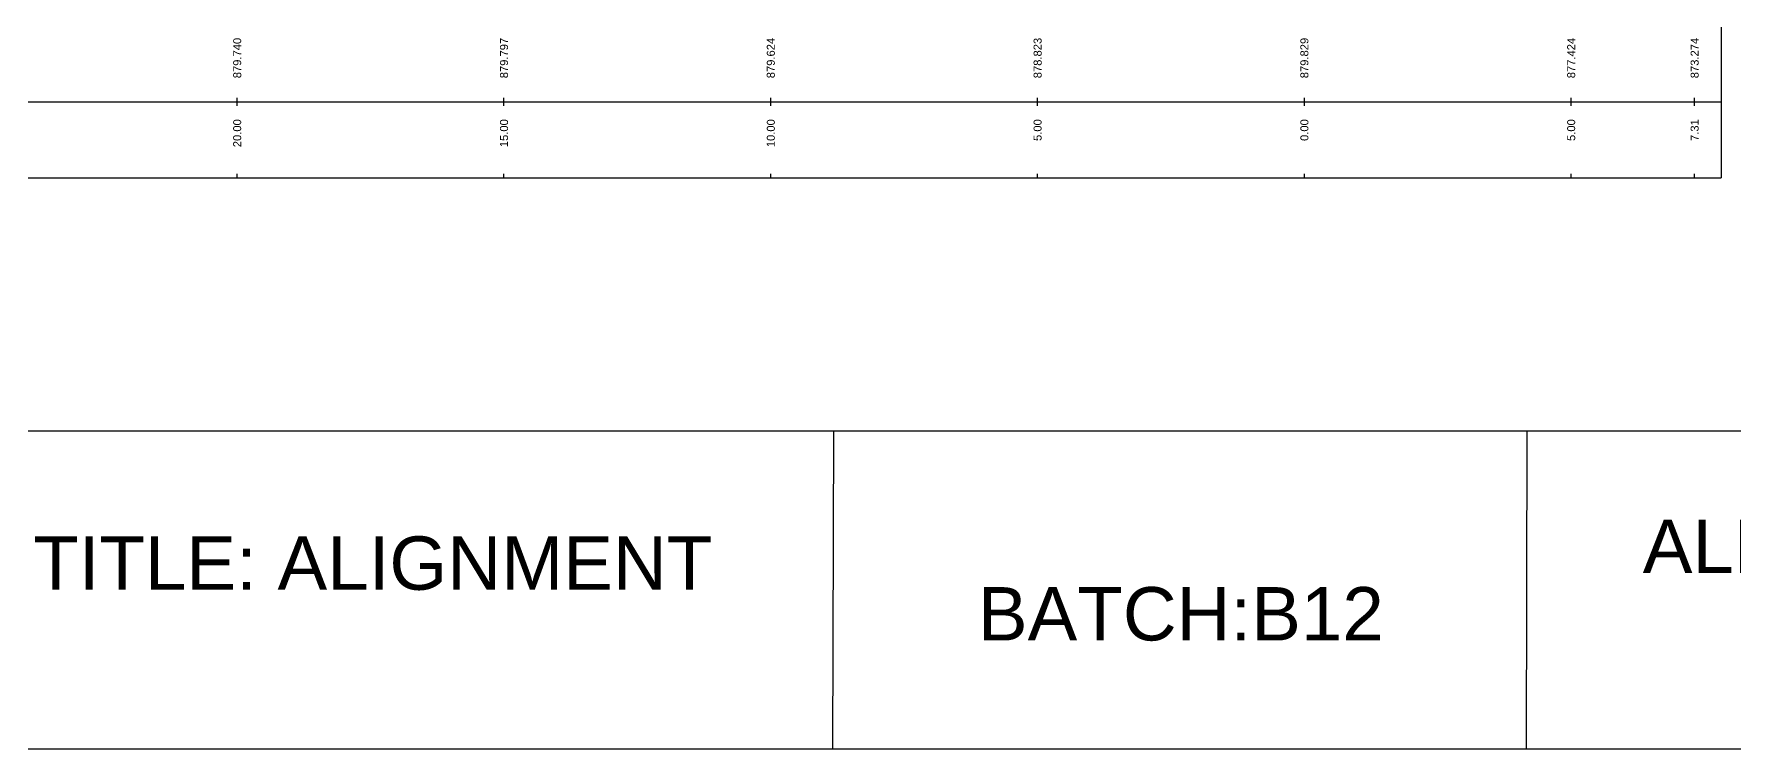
# Model space of a CAD drawing. Header units: millimetres. Extents: x 2640 to 12113, y 6003 to 13668.
# Drawn here: x 3779.2 to 4097.8, y 9774.7 to 9908.7 of the extents above; entities that cross this region are included whole.
import ezdxf
from ezdxf.enums import TextEntityAlignment as Align

# ---------------------------------------------------------------- set-up
doc = ezdxf.new("R2010")
doc.units = ezdxf.units.MM
doc.layers.add('CS_Drawing', color=7, linetype='Continuous')
doc.styles.get("Standard").update_dxf_attribs({"font": 'arial.ttf'})

msp = doc.modelspace()

# ---------------------------------------------------------------- linework, layer by layer
for points in [[(3529.04, 9834.372), (4279.04, 9834.372), (4279.04, 10111.339), (3529.04, 10111.339)], [(3529.04, 9834.372), (4279.04, 9834.372), (4279.04, 9774.713), (3529.04, 9774.713)], [(3759.04, 9834.372), (3929.04, 9834.372), (3928.861, 9774.713), (3758.861, 9774.713)], [(4059.04, 9834.372), (4279.04, 9834.372), (4278.889, 9774.713), (4058.889, 9774.713)]]:
    msp.add_lwpolyline(points, close=True)
at = {"layer": 'CS_Drawing'}
for p, q in [((4095.416, 9910.252), (4095.416, 9881.752)), ((3712.279, 9896.002), (4095.416, 9896.002)), ((3712.279, 9896.002), (4095.416, 9896.002)), ((3817.279, 9895.252), (3817.279, 9896.752)), ((3867.279, 9895.252), (3867.279, 9896.752)), ((3917.279, 9895.252), (3917.279, 9896.752)), ((3967.279, 9895.252), (3967.279, 9896.752)), ((4017.279, 9895.252), (4017.279, 9896.752)), ((4067.279, 9895.252), (4067.279, 9896.752)), ((4090.416, 9895.252), (4090.416, 9896.752)), ((3712.279, 9881.752), (4095.416, 9881.752)), ((3817.279, 9881.752), (3817.279, 9882.502)), ((3867.279, 9881.752), (3867.279, 9882.502)), ((3917.279, 9881.752), (3917.279, 9882.502)), ((3967.279, 9881.752), (3967.279, 9882.502)), ((4017.279, 9881.752), (4017.279, 9882.502)), ((4067.279, 9881.752), (4067.279, 9882.502)), ((4090.416, 9881.752), (4090.416, 9882.502))]:
    msp.add_line(p, q, dxfattribs=at)

# ---------------------------------------------------------------- texts
at = {"char_height": 10, "attachment_point": 1}
for s, insert in [('ALL DIMENSIONS IN m', (4080.691, 9817.694)), ('TITLE: ALIGNMENT', (3779.04, 9814.557)), ('BATCH:B12', (3956.091, 9805.059))]:
    msp.add_mtext_dynamic_manual_height_columns(s, width=240, gutter_width=500, heights=[0], dxfattribs=dict(at, insert=insert))
at = {"layer": 'CS_Drawing'}
for s, p in [('879.740', (3817.279, 9908.002)), ('879.797', (3867.279, 9908.002)), ('879.624', (3917.279, 9908.002)), ('878.823', (3967.279, 9908.002)), ('879.829', (4017.279, 9908.002)), ('877.424', (4067.279, 9908.002)), ('873.274', (4090.416, 9908.002)), ('20.00', (3817.279, 9892.752)), ('15.00', (3867.279, 9892.752)), ('10.00', (3917.279, 9892.752)), ('5.00', (3967.279, 9892.752)), ('0.00', (4017.279, 9892.752)), ('5.00', (4067.279, 9892.752)), ('7.31', (4090.416, 9892.752))]:
    msp.add_text(s, height=1.5, rotation=90, dxfattribs=at).set_placement(p, align=Align.MIDDLE_RIGHT)

doc.saveas('drawing.dxf')
